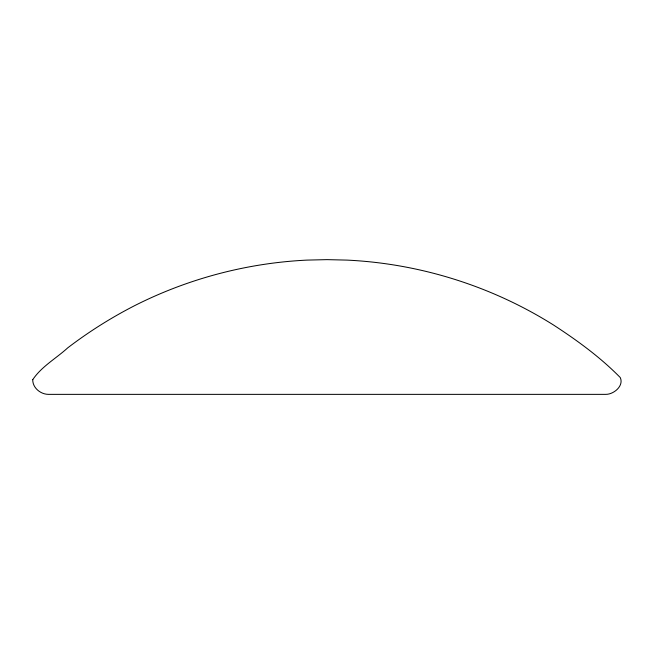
<?xml version="1.0" encoding="UTF-8"?>
<svg xmlns="http://www.w3.org/2000/svg" width="654" height="654" viewBox="0 0 654 654"><rect width="100%" height="100%" fill="white"/><g stroke="black" fill="none" stroke-linecap="round" stroke-linejoin="round"><path stroke-width="0.98" d="M32.749 379.68C32.553 387.773 40.499 394.256 48.298 394.362L605.702 394.362C613.689 394.526 624.129 385.909 620.262 377.554C600.413 357.329 577.31 340.481 553.595 325.063C491.775 286.141 419.884 263.546 346.906 260.104L327 259.638L307.094 260.104C247.4 262.965 188.401 278.514 135.051 305.443C111.393 317.525 88.854 331.725 67.746 347.838C56.244 358.359 41.431 366.575 32.749 379.68"/></g></svg>
